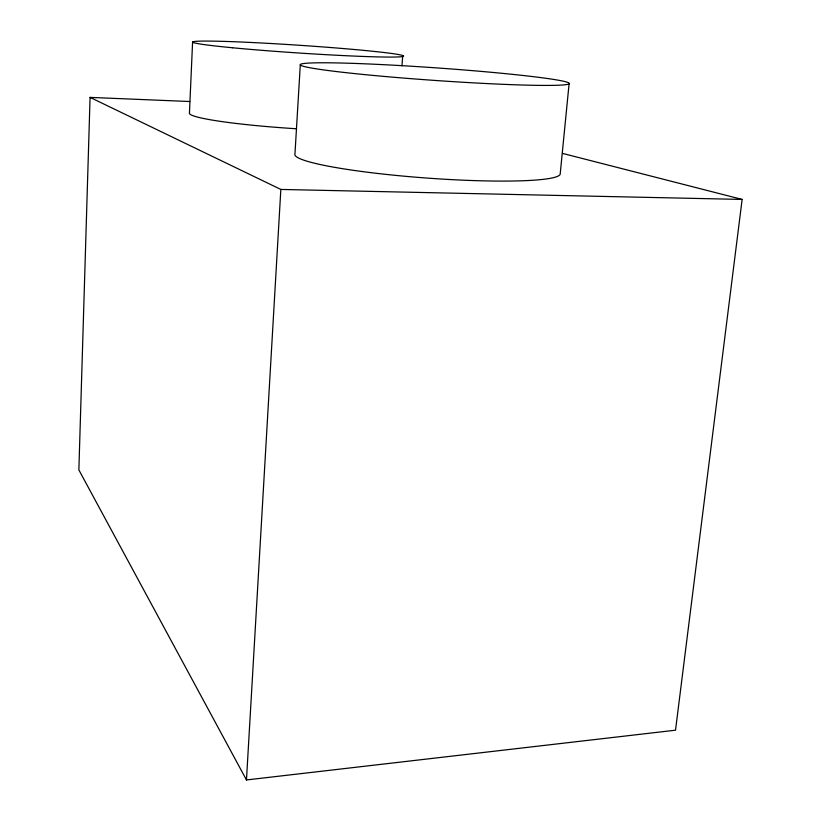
<?xml version="1.0" encoding="UTF-8"?>
<svg xmlns="http://www.w3.org/2000/svg" width="821" height="821" viewBox="0 0 821 821"><rect width="100%" height="100%" fill="white"/><g stroke="black" fill="none" stroke-linecap="round" stroke-linejoin="round"><path stroke-width="1.23" d="M189.733 101.517L90.074 97.391L78.867 469.92L246.464 779.95L675.519 730.197L742.133 199.431L562.559 153.414M192.596 41.974L189.446 112.98A104.585 8.662 3.7 0 0 296.545 128.764M246.464 779.95L280.844 189.435L90.074 97.391M300.291 64.982L294.893 155.046A133.125 14.019 4.2 0 0 427.556 178.106A133.125 14.019 4.2 0 0 560.168 174.309L569.086 83.834A134.86 6.311 4 0 0 371.964 64.12A134.86 6.311 4 0 0 362.933 74.434A134.86 6.311 4 0 0 569.086 83.834M401.962 65.793L402.721 55.602M280.844 189.435L742.133 199.431M232.517 47.762A105.652 3.879 3.8 0 0 402.29 56.587A105.652 3.879 3.8 0 0 259.19 42.877A105.652 3.879 3.8 0 0 232.517 47.762"/></g></svg>
